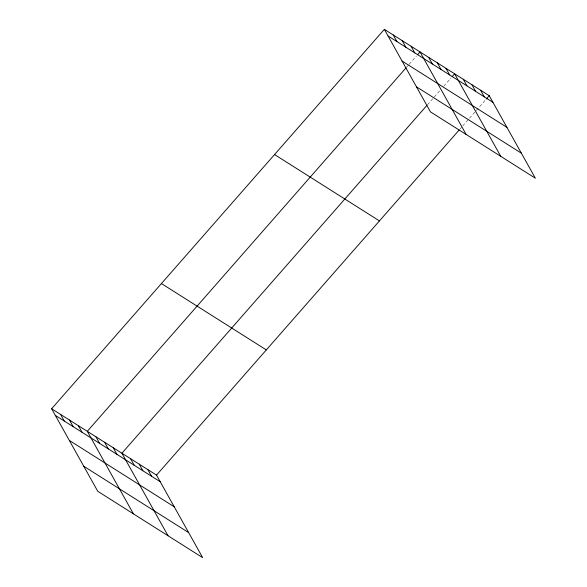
<?xml version="1.0" encoding="UTF-8"?>
<svg xmlns="http://www.w3.org/2000/svg" width="587" height="587" viewBox="0 0 587 587"><rect width="100%" height="100%" fill="white"/><g stroke="black" fill="none" stroke-linecap="round" stroke-linejoin="round"><path stroke-width="0.44" stroke-dasharray="2.94 2.2" d="M406.74 67.043L408.552 64.981M409.154 64.291L416.396 56.036M427.483 104.765L440.147 90.317M443.765 86.186L451.007 77.932M459.68 129.411L462.094 126.66M462.695 125.97L485.625 99.827"/><path stroke-width="0.88" d="M51.634 408.765L156.524 475.118L202.647 557.65L97.758 491.297L51.634 408.765L384.353 29.35L489.242 95.703L535.366 178.235L430.476 111.882L384.353 29.35M406.138 67.732L87.294 431.32L133.425 513.86M417.599 54.664L420.013 51.913L466.137 134.445M426.874 105.447L121.913 453.223L168.036 535.755M452.217 76.559L454.624 73.808L500.755 156.34M156.524 475.118L459.078 130.101M486.227 99.137L489.242 95.703M388.044 35.968L492.941 102.314M402.051 61.019L506.941 127.372M416.477 86.832L521.366 153.185M274.555 154.557L379.444 220.91M161.425 283.558L266.322 349.911M55.332 415.383L160.222 481.729M69.332 440.433L174.222 506.786M83.758 466.247L188.647 532.6M480.592 90.229L484.282 96.84M471.933 84.755L475.631 91.367M463.282 79.282L466.981 85.893M445.973 68.334L449.671 74.945M437.322 62.86L441.02 69.471M428.664 57.387L432.362 63.998M411.098 46.27L414.796 52.889M402.183 40.628L405.881 47.246M393.268 34.993L396.966 41.604M147.873 469.644L151.571 476.255M139.214 464.17L142.912 470.781M130.563 458.696L134.262 465.308M113.254 447.749L116.952 454.36M104.603 442.275L108.302 448.886M95.945 436.801L99.643 443.412M78.379 425.685L82.077 432.296M69.464 420.043L73.162 426.661M60.549 414.407L64.247 421.018"/></g></svg>
